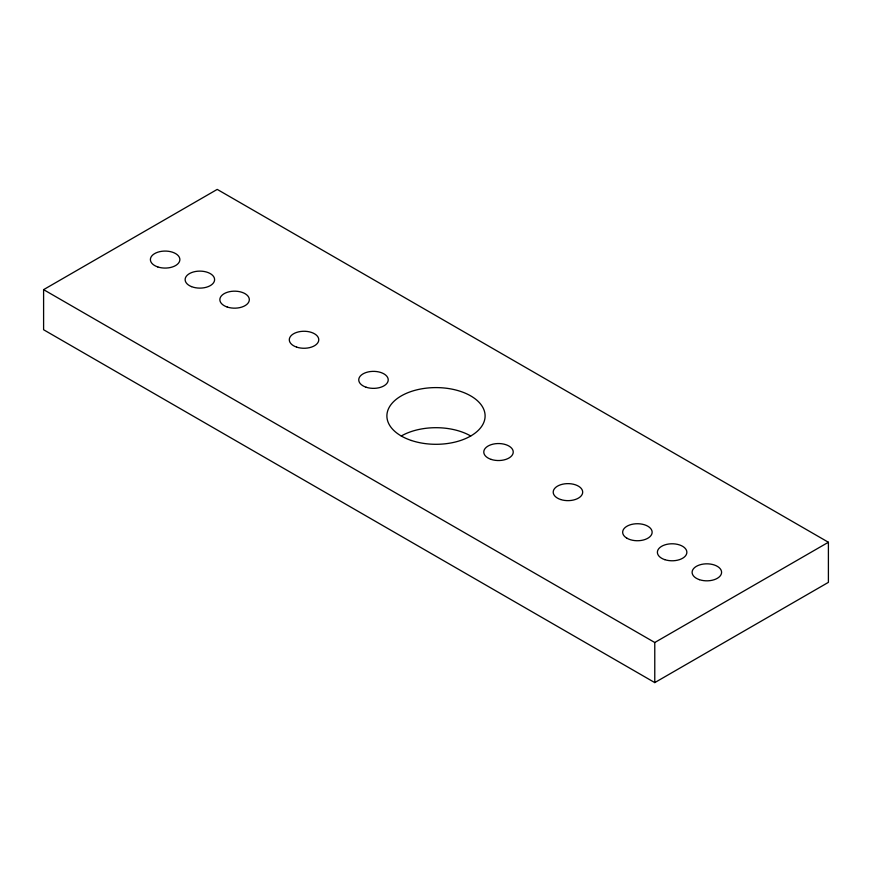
<?xml version="1.0" encoding="UTF-8"?>
<svg xmlns="http://www.w3.org/2000/svg" width="872" height="872" viewBox="0 0 872 872"><rect width="100%" height="100%" fill="white"/><g stroke="black" fill="none" stroke-linecap="round" stroke-linejoin="round"><path stroke-width="1.31" d="M43.6 289.646L217.226 189.398L828.4 542.253L828.4 582.354L654.774 682.602L43.6 329.747L43.6 289.646L654.774 642.501L828.4 542.253M654.774 642.501L654.774 682.602M401.273 436A49.105 28.351 0 0 1 470.727 436M157.778 266.941A14.737 8.502 0 0 0 179.872 259.573A14.737 8.502 0 0 0 157.778 252.204A14.737 8.502 0 0 0 157.778 266.941M191.524 286.626A14.737 8.502 0 0 0 214.556 280.283A14.737 8.502 0 0 0 193.519 271.944A14.737 8.502 0 0 0 191.524 286.626M664.769 559.65A14.737 8.502 0 0 0 686.864 552.281A14.737 8.502 0 0 0 664.769 544.913A14.737 8.502 0 0 0 664.769 559.65M699.388 579.662A14.737 8.502 0 0 0 721.591 572.403A14.737 8.502 0 0 0 699.595 564.925A14.737 8.502 0 0 0 699.388 579.662M227.221 307.031A14.737 8.502 0 0 0 249.327 299.674A14.737 8.502 0 0 0 227.221 292.305A14.737 8.502 0 0 0 227.221 307.031M296.676 347.132A14.737 8.502 0 0 0 318.771 339.764A14.737 8.502 0 0 0 296.676 332.396A14.737 8.502 0 0 0 296.676 347.132M366.131 387.233A14.737 8.502 0 0 0 388.225 379.865A14.737 8.502 0 0 0 366.131 372.497A14.737 8.502 0 0 0 366.131 387.233M491.143 459.402A14.737 8.502 0 0 0 513.237 452.034A14.737 8.502 0 0 0 491.143 444.676A14.737 8.502 0 0 0 491.143 459.402M560.587 499.503A14.737 8.502 0 0 0 582.692 492.135A14.737 8.502 0 0 0 560.587 484.767A14.737 8.502 0 0 0 560.587 499.503M626.99 538.253A14.737 8.502 0 0 0 651.635 534.438A14.737 8.502 0 0 0 633.595 524.018A14.737 8.502 0 0 0 626.99 538.253M411.442 440.502A49.105 28.351 0 0 0 485.105 415.955A49.105 28.351 0 0 0 411.442 391.397A49.105 28.351 0 0 0 411.442 440.502"/></g></svg>
